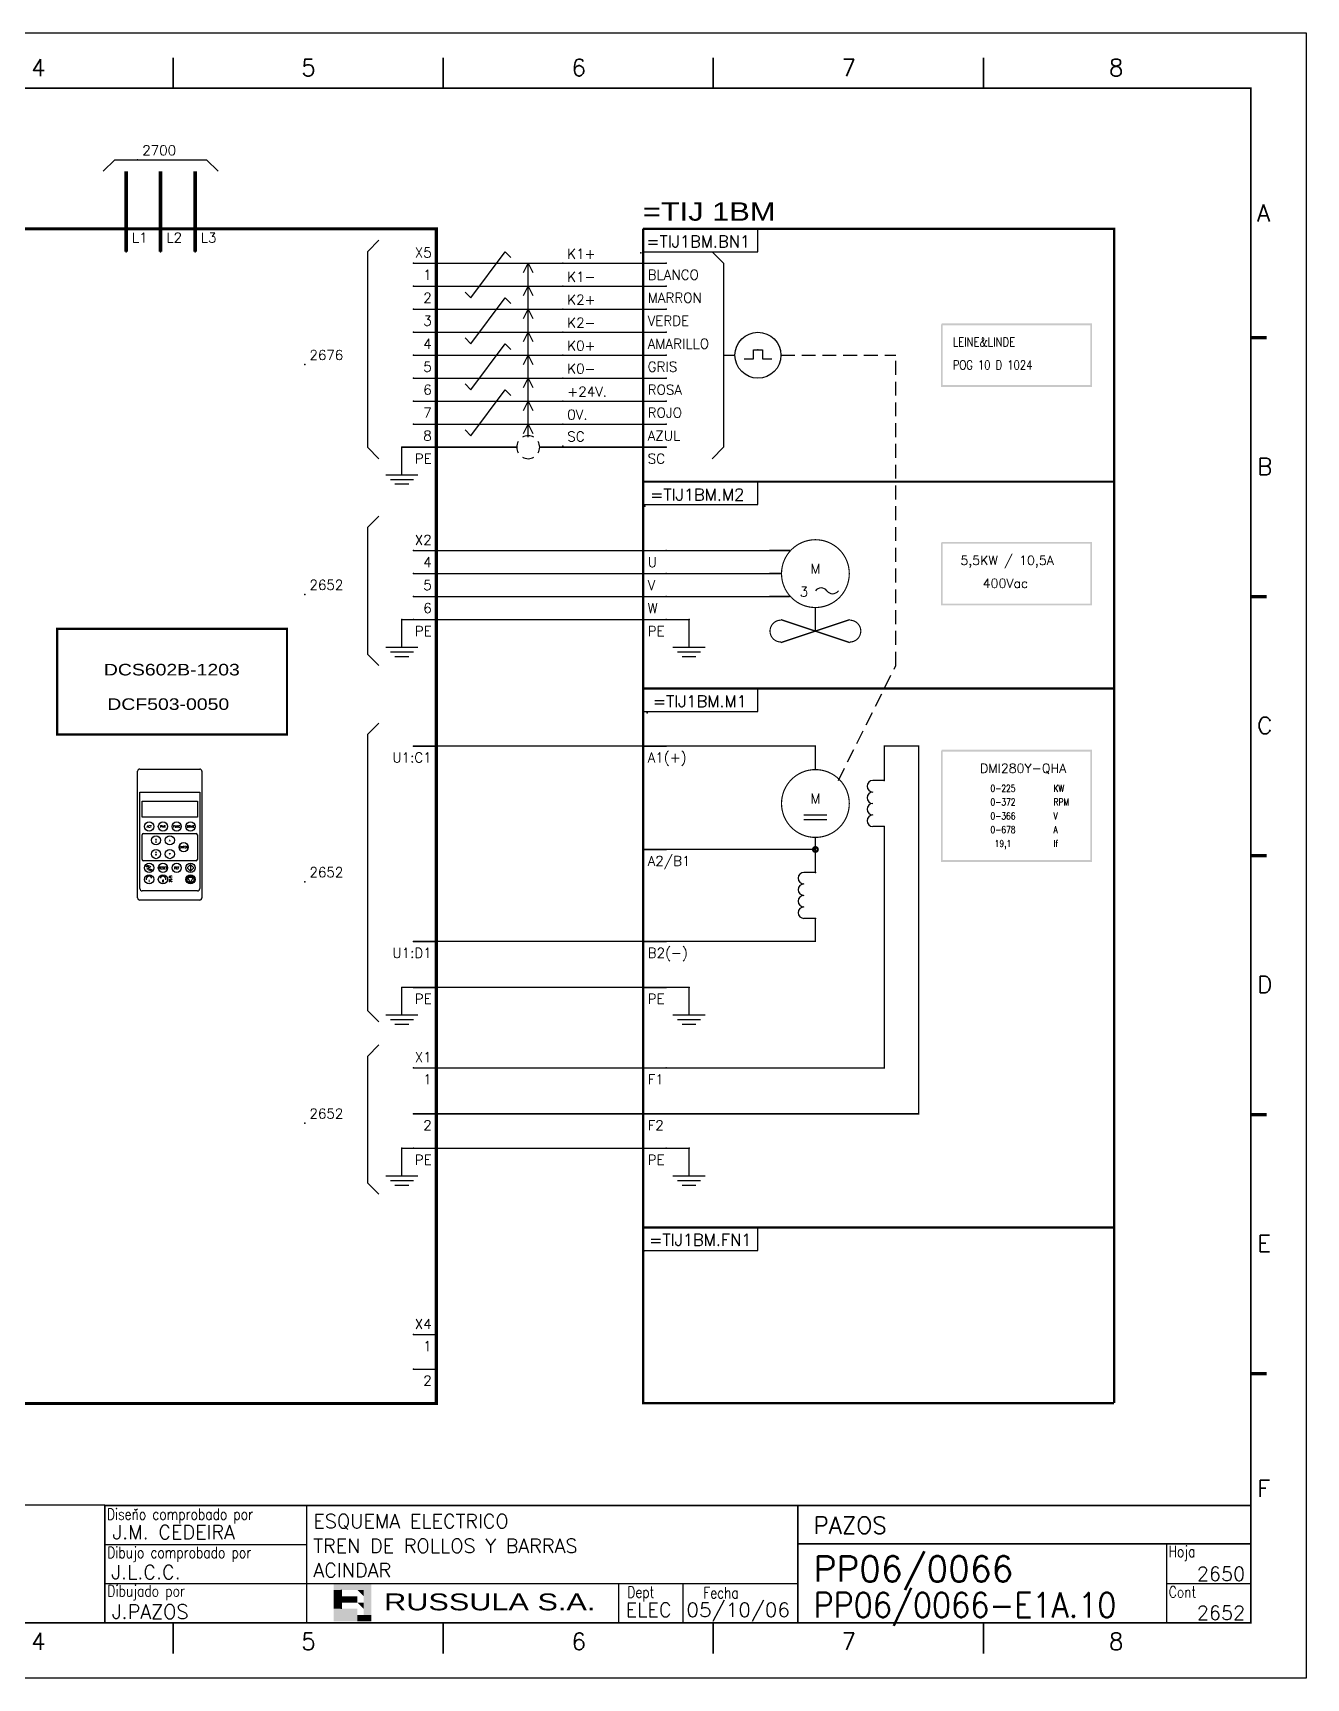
# Model space of a CAD drawing. Extents: x -25 to 1044, y -25744 to 292.
# Drawn here: x 222.8 to 452.7, y -6201.7 to -5904.7 of the extents above; entities that cross this region are included whole.
import ezdxf
from ezdxf.enums import TextEntityAlignment as Align

# ---------------------------------------------------------------- set-up
doc = ezdxf.new("R2010")
doc.units = 0
doc.header["$LTSCALE"] = 10
doc.header["$MEASUREMENT"] = 0
doc.linetypes.add('DASHDOT', pattern=[1, 0.5, -0.25, 0, -0.25])
doc.linetypes.add('HIDDEN', pattern=[0.375, 0.25, -0.125])
doc.layers.get('0').update_dxf_attribs({"linetype": 'CONTINUOUS'})
for name, color, linetype in [('1', 7, 'CONTINUOUS'), ('10', 5, 'CONTINUOUS'), ('102', 7, 'CONTINUOUS'), ('2', 7, 'CONTINUOUS'), ('8', 1, 'CONTINUOUS'), ('9', 6, 'CONTINUOUS'), ('DIBUJO', 7, 'CONTINUOUS'), ('NODE', 7, 'CONTINUOUS')]:
    doc.layers.add(name, color=color, linetype=linetype)
doc.styles.add('HELV', font='HELVBLD.SHX', dxfattribs={"width": 1.2})
doc.styles.add('HELVETICA', font='HELV.SHX')
doc.styles.add('LABEL', font='SIMPLEX', dxfattribs={"width": 0.8, "height": 4})
doc.styles.add('ROMAND', font='ROMAND.SHX', dxfattribs={"width": 0.7})
doc.styles.add('ROMANS', font='romans')
doc.styles.get("Standard").update_dxf_attribs({"font": 'simplex'})

# ---------------------------------------------------------------- blocks, each defined once
blk = doc.blocks.new('newcajec')
at = {"layer": '1'}
for p, q in [((179.4, 20.84999999999999), (0.1303441721052074, 20.84999999999999)), ((215.2, 20.79999999999999), (215.2, 0)), ((184.6434108527132, 20.17582254554676), (184.806079472624, 20.01315011347727)), ((184.806079472624, 20.01315011347727), (185.1814685954953, 20.25090212957883)), ((179.4, 13.86666666), (215.2, 13.86666666)), ((368, 14.06084184883153), (368, 0)), ((179.4, 6.93333333), (267.6330803594942, 6.93333333)), ((267.6330803594942, 6.93333333), (302.5, 6.93333333)), ((270.6330803594942, 6.908826233307309), (270.6330803594942, 0)), ((282.0665401797471, 6.93333333), (282.0665401797471, 0)), ((368, 6.93333333), (383, 6.93333333))]:
    blk.add_line(p, q, dxfattribs=at)
for points in [[(191.5000000000001, 272.5, 0.3, 0.3, 0), (191.5000000000001, 277.9125820568927, 0.3, 0.3, 0)], [(239.5000000000001, 272.5, 0.3, 0.3, 0), (239.5000000000001, 277.9125820568927, 0.3, 0.3, 0)], [(287.5000000000001, 272.5, 0.3, 0.3, 0), (287.5000000000001, 277.9125820568927, 0.3, 0.3, 0)], [(335.5000000000001, 272.5, 0.3, 0.3, 0), (335.5000000000001, 277.9125820568927, 0.3, 0.3, 0)], [(383.0109409190372, 228.2254404700672, 0.6, 0.6, 0), (385.8182220168639, 228.2254404700672, 0.6, 0.6, 0)], [(383.0109409190372, 182.2254404700672, 0.6, 0.6, 0), (385.8182220168639, 182.2254404700672, 0.6, 0.6, 0)], [(383.0109409190372, 136.2254404700672, 0.6, 0.6, 0), (385.8182220168639, 136.2254404700672, 0.6, 0.6, 0)], [(383.0109409190372, 90.2254404700672, 0.6, 0.6, 0), (385.8182220168639, 90.2254404700672, 0.6, 0.6, 0)], [(383.0109409190372, 44.22544047006719, 0.6, 0.6, 0), (385.8182220168639, 44.22544047006719, 0.6, 0.6, 0)], [(383, 20.79999999999999, 0.3, 0.3, 0), (179.4, 20.79999999999999, 0.3, 0.3, 0), (179.4, 0, 0.3, 0.3, 0)], [(302.5, 20.79999999999999, 0.3, 0.3, 0), (302.5, 0, 0.3, 0.3, 0)], [(302.5, 14, 0.3, 0.3, 0), (383, 14, 0.3, 0.3, 0)], [(191.5000000000001, -5.50000000000002, 0.3, 0.3, 0), (191.5000000000001, -0.08741794310727435, 0.3, 0.3, 0)], [(239.5000000000001, -5.50000000000002, 0.3, 0.3, 0), (239.5000000000001, -0.08741794310727435, 0.3, 0.3, 0)], [(287.5000000000001, -5.50000000000002, 0.3, 0.3, 0), (287.5000000000001, -0.08741794310727435, 0.3, 0.3, 0)], [(335.5000000000001, -5.50000000000002, 0.3, 0.3, 0), (335.5000000000001, -0.08741794310727435, 0.3, 0.3, 0)]]:
    blk.add_lwpolyline(points, format="xyseb", dxfattribs=at)
at = {"layer": '1', "const_width": 0.3}
blk.add_lwpolyline([(0, 0), (0, 272.5), (383, 272.5), (383, 0)], close=True, dxfattribs=at)
at = {"layer": '2', "color": 14}
for p, q in [((221.418090625, 4.694274193107214), (221.418090625, 5.808488255607214)), ((221.418090625, 2.465846068107213), (221.418090625, 3.580060130607212))]:
    blk.add_line(p, q, dxfattribs=at)
for points in [[(220.05064609375, 5.808488255607214), (220.05064609375, 6.922702318107211), (226.73593046875, 5.808488255607214), (226.73593046875, 6.922702318107211)], [(221.418090625, 2.465846068107213), (220.05064609375, 2.465846068107213), (221.418090625, 5.808488255607214), (220.05064609375, 5.808488255607214)], [(221.418090625, 4.694274193107214), (224.254271875, 4.694274193107214), (221.418090625, 3.580060130607212), (224.254271875, 3.580060130607212)], [(224.254271875, 5.808488255607214), (225.3684859375, 5.808488255607214), (225.3684859375, 4.694274193107214)], [(224.254271875, 3.580060130607212), (225.3684859375, 3.580060130607212), (225.3684859375, 2.465846068107213)], [(225.3684859375, 5.808488255607214), (226.73593046875, 5.808488255607214), (225.3684859375, 1.351632005607213), (226.73593046875, 1.351632005607213)], [(224.254271875, 0.2374179431072125), (224.254271875, 2.465846068107213), (220.05064609375, 0.2374179431072125), (220.05064609375, 2.465846068107213)], [(226.73593046875, 1.351632005607213), (226.73593046875, 0.2374179431072125), (224.254271875, 1.351632005607213), (224.254271875, 0.2374179431072125)]]:
    blk.add_solid(points, dxfattribs=at)
at = {"layer": '1', "style": 'ROMANS'}
for s, p in [('4', (166.2932166301969, 274.6822757111598)), ('5', (214.2932166301969, 274.6822757111598)), ('6', (262.293216630197, 274.6822757111598)), ('7', (310.293216630197, 274.6822757111598)), ('8', (357.793216630197, 274.6822757111598)), ('A', (384.130468062106, 248.8361050328228)), ('B', (384.130468062106, 203.8361050328228)), ('C', (384.130468062106, 157.8361050328228)), ('D', (384.130468062106, 111.8361050328228)), ('E', (384.130468062106, 65.8361050328228)), ('F', (384.130468062106, 22.33610503282279)), ('4', (166.2932166301969, -4.817724288840244)), ('5', (214.2932166301969, -4.817724288840244)), ('6', (262.293216630197, -4.817724288840244)), ('7', (310.293216630197, -4.817724288840244)), ('8', (357.793216630197, -4.817724288840244))]:
    blk.add_text(s, height=3, dxfattribs=at).set_placement(p)
at = {"layer": '1', "style": 'LABEL', "width": 0.8}
for s, p in [('Diseno comprobado por', (179.7314614292997, 18.27223571085374)), ('Dibujo comprobado por', (179.8050291925395, 11.4678814488418)), ('Hoja', (368.3783582875667, 11.66394739740196)), ('Dibujado por', (179.8266890074166, 4.640500723763907)), ('Fecha', (285.7145387337263, 4.296982269486556)), ('Cont', (368.4287365512884, 4.459855685207977))]:
    blk.add_text(s, height=2, dxfattribs=at).set_placement(p)
blk.add_text('Dept', height=2, dxfattribs=at).set_placement((274.6061509242405, 4.441269529660175), align=Align.CENTER)
at = {"layer": '10', "style": 'ROMANS'}
for tag, p in [('REV41', (3.5, 18.74499999999998)), ('REV43', (77.69972273858866, 18.74499999999998)), ('REV31', (3.5, 14.58499999999999)), ('REV33', (77.69972273858866, 14.58499999999999)), ('REV21', (3.5, 10.42499999999999)), ('REV23', (77.69972273858866, 10.42499999999999)), ('REV11', (3.5, 6.265000000000002)), ('REV13', (77.69972273858866, 6.265000000000002))]:
    blk.add_attdef(tag, text='', height=2.5, dxfattribs=at).set_placement(p, align=Align.MIDDLE)
for tag, p, height in [('REV42', (7.999999999999986, 17.49499999999998), 2.5), ('SHEETNAME1', (100.5, 15.82514432423481), 2.5), ('DOCUMENTTYPE', (216.431556680333, 16.80300784715599), 2.5), ('NOTA', (305.324267012746, 15.80181941457773), 3), ('REV32', (7.999999999999986, 13.33499999999999), 2.5), ('DESIGNCHECK', (180.7368689439597, 14.83229733012664), 2.5), ('OBJECT', (216.431556680333, 12.40274635088354), 2.5), ('SHEETNAME2', (100.5, 11.66514432423481), 2.5), ('ORDER', (305.324267012746, 7.301819414577723), 4.5), ('REV22', (7.999999999999986, 9.174999999999999), 2.5), ('SHEETNAME3', (100.5, 7.505144324234807), 2.5), ('DRAWINGCHECK', (180.5313437479052, 7.714149530439984), 2.5), ('CUSTOMER', (216.431556680333, 8.084891464683468), 2.5), ('REV12', (7.999999999999986, 5.015000000000002), 2.5), ('SHEETNAME4', (100.5, 3.345144324234811), 2.5), ('USER', (180.634361454448, 0.7089454855303376), 2.5), ('DEPARTMENT', (271.9308878022507, 1.045088830057653), 2.5), ('DOCUMENT_ID', (305.324267012746, 0.9341589120460885), 4.4)]:
    blk.add_attdef(tag, p, '', height=height, dxfattribs=at)
for tag, width, p, p2 in [('REV44', 1.221199022953692, (84.52509332113708, 17.49499999999998), (98.48165358346499, 17.49499999999998)), ('REV34', 1.221199022953692, (84.52509332113708, 13.33499999999998), (98.48165358346499, 13.33499999999998)), ('REV24', 1.221199022953692, (84.52509332113708, 9.174999999999988), (98.48165358346499, 9.174999999999988)), ('REV14', 1.221199022953692, (84.52509332113708, 5.014999999999999), (98.48165358346499, 5.014999999999999)), ('CREATED2', 7.039914616041486, (282.7069601254168, 1.045088830057653), (301.1448317388588, 1.045088830057653))]:
    blk.add_attdef(tag, text='', height=2.5, dxfattribs=dict(at, width=width)).set_placement(p, p2, align=Align.FIT)
for tag, p in [('SHEET', (382, 7.433333330000005)), ('NEXTSHEET', (382, 0.5000000000000018))]:
    blk.add_attdef(tag, text='', height=2.5, dxfattribs=at).set_placement(p, align=Align.RIGHT)
at = {"layer": 'DIBUJO', "color": 14, "style": 'HELVETICA', "width": 1.3}
blk.add_text('RUSSULA S.A.', height=3, dxfattribs=at).set_placement((229, 2.191446348186597))
blk = doc.blocks.new('NOD', base_point=(237.5, 170))
at = {"layer": 'NODE'}
blk.add_point((237.5, 170), dxfattribs=at)
blk = doc.blocks.new('$PP313')
at = {"layer": '2'}
blk.add_blockref('NOD', (0, 0), dxfattribs=at)
at = {"layer": '8'}
blk.add_attdef('1A', (1, -3.324999999999989), '', height=2.15, dxfattribs=at)
at = {"layer": '9'}
blk.add_attdef('ID', (1, 1), '', height=2.15, dxfattribs=at)
blk = doc.blocks.new('$$PLU21')
blk.add_line((0, -2.5), (2.842170943040401e-14, 2.5))
at = {"layer": '2'}
for p in [(2.842170943040401e-14, 2.5), (0, -2.5)]:
    blk.add_blockref('NOD', p, dxfattribs=at)
at = {"layer": '8'}
blk.add_attdef('*A', (1.25, -0.5), '', height=2.15, dxfattribs=at)
at = {"layer": '9'}
blk.add_attdef('ID', text='', height=2.15, dxfattribs=at).set_placement((-1.25, -0.5), align=Align.RIGHT)
blk = doc.blocks.new('$060303')
at = {"layer": '2'}
for p, q in [((0, 0), (2.5, 0)), ((0, -10), (2.5, -10))]:
    blk.add_line(p, q, dxfattribs=at)
for centre, end in [((2.5, -1.25), 90), ((2.5, -3.75), 90.00000000000001), ((2.5, -6.25), 90.00000000000001), ((2.5, -8.75), 90.00000000000001)]:
    blk.add_arc(centre, 1.25, 270, end, dxfattribs=at)
for p in [(0, 0), (0, -10)]:
    blk.add_blockref('NOD', p, dxfattribs=at)
at = {"layer": '8'}
for tag, p in [('1A', (1.5, -3.324999999999989)), ('2A', (1.5, -13.32499999999999))]:
    blk.add_attdef(tag, text='', height=2.15, dxfattribs=at).set_placement(p, align=Align.RIGHT)
at = {"layer": '9'}
blk.add_attdef('ID', text='', height=2.15, dxfattribs=at).set_placement((0, 1.175000000000011), align=Align.CENTER)
blk = doc.blocks.new('$$PLR12')
blk.add_line((-2.5, 0), (2.5, 0))
at = {"layer": '2'}
for p in [(-2.5, 0), (2.5, 0)]:
    blk.add_blockref('NOD', p, dxfattribs=at)
at = {"layer": '8'}
blk.add_attdef('*A', text='', height=2.15, dxfattribs=at).set_placement((1.5, -3.574999999999989), align=Align.RIGHT)
at = {"layer": '9'}
blk.add_attdef('ID', text='', height=2.15, dxfattribs=at).set_placement((1.5, 1.25), align=Align.RIGHT)
blk = doc.blocks.new('$021501')
at = {"layer": '2'}
for p, q in [((0, -6), (0, 0)), ((-3.5, -6), (3.5, -6)), ((-2.5, -7), (2.5, -7)), ((-1.5, -8), (1.5, -8))]:
    blk.add_line(p, q, dxfattribs=at)
blk.add_blockref('NOD', (0, 0), dxfattribs=at)
blk = doc.blocks.new('$$PLL21')
blk.add_line((-2.5, 0), (2.5, 0))
at = {"layer": '2'}
for p in [(-2.5, 0), (2.5, 0)]:
    blk.add_blockref('NOD', p, dxfattribs=at)
at = {"layer": '8'}
blk.add_attdef('*A', (-1.5, -3.574999999999989), '', height=2.15, dxfattribs=at)
at = {"layer": '9'}
blk.add_attdef('ID', (-1.5, 1.25), '', height=2.15, dxfattribs=at)
blk = doc.blocks.new('DOT', base_point=(355.25, 185))
at = {"layer": '2'}
blk.add_lwpolyline([(355, 185, 0.25, 0.25, 2.502154082895779), (355.237515595764, 185.2496880847195, 0.25, 0.25, 0.3996556434456849)], format="xyseb", close=True, dxfattribs=at)
blk = doc.blocks.new('$020501')
at = {"layer": '2'}
for p, q in [((-2, 1), (0, 0)), ((0, 0), (-2, -1))]:
    blk.add_line(p, q, dxfattribs=at)
blk = doc.blocks.new('$030107')
at = {"layer": '102'}
for centre, start, end in [((0, 0), 150.0000000000002, 209.9999999999999), ((0, 0), 60.00000000000018, 119.9999999999999), ((0, 0), 330.0000000000002, 29.99999999999989), ((0, -2.842170943040401e-14), 240.0000000000001, 299.9999999999998)]:
    blk.add_arc(centre, 2.500000000000008, start, end, dxfattribs=at)
blk = doc.blocks.new('$021325')
at = {"layer": '2'}
for p, q in [((-1, 0), (1, 0)), ((-1, -2), (-1, 0)), ((1, 0), (1, -2)), ((-3, -2), (-1, -2)), ((1, -2), (3, -2))]:
    blk.add_line(p, q, dxfattribs=at)
blk.add_blockref('NOD', (0, 0), dxfattribs=at)

msp = doc.modelspace()

# ---------------------------------------------------------------- linework, layer by layer
at = {"layer": '2'}
for p, q in [((235.4569687743762, -5929.645704184578), (237.5319274899725, -5927.570745468981)), ((237.5319274899725, -5927.570745468981), (254.1315972147431, -5927.570745468981)), ((254.1315972147431, -5927.570745468981), (256.2065559303394, -5929.645704184578)), ((285.2559779486881, -5942.095456478156), (283.2539481935456, -5944.097486233299)), ((283.1810192330918, -5944.273552318716), (283.1810192330918, -5979.444713358889)), ((301.8556476734587, -5952.470250056137), (308.0805238202477, -5944.170415193752)), ((308.0805238202477, -5944.170415193752), (309.1180031780459, -5945.20789455155)), ((345.4297807009817, -5944.170415193752), (347.504739416578, -5946.245373909348)), ((295.6307715266697, -5946.245373909348), (332.9800284074037, -5946.245373909348)), ((312.2304412514403, -5977.622044284481), (312.2304412514403, -5946.245373909348)), ((347.504739416578, -5946.245373909348), (347.504739416578, -5979.444713358889)), ((295.6307715266697, -5950.395291340541), (332.9800284074037, -5950.395291340541)), ((300.8181683156606, -5951.432770698339), (301.8556476734587, -5952.470250056137)), ((295.6307715266697, -5954.545208771734), (332.9800284074037, -5954.545208771734)), ((301.8556476734587, -5960.770084918523), (308.0805238202477, -5952.470250056137)), ((308.0805238202477, -5952.470250056137), (309.1180031780459, -5953.507729413936)), ((295.6307715266697, -5958.695126202927), (332.9800284074037, -5958.695126202927)), ((300.8181683156606, -5959.732605560725), (301.8556476734587, -5960.770084918523)), ((301.8556476734587, -5969.069919780909), (308.0805238202477, -5960.770084918523)), ((308.0805238202477, -5960.770084918523), (309.1180031780459, -5961.807564276321)), ((295.6307715266697, -5962.845043634119), (332.9800284074037, -5962.845043634119)), ((347.504739416578, -5962.845043634119), (349.5796981321743, -5962.845043634119)), ((295.6307715266697, -5966.994961065312), (332.9800284074037, -5966.994961065312)), ((300.8181683156606, -5968.032440423111), (301.8556476734587, -5969.069919780909)), ((301.8556476734587, -5977.369754643294), (308.0805238202477, -5969.069919780909)), ((308.0805238202477, -5969.069919780909), (309.1180031780459, -5970.107399138706)), ((295.6307715266697, -5971.144878496504), (332.9800284074037, -5971.144878496504)), ((295.6307715266697, -5975.294795927697), (332.9800284074037, -5975.294795927697)), ((300.8181683156606, -5976.332275285496), (301.8556476734587, -5977.369754643294)), ((283.1810192330918, -5979.444713358889), (285.2559779486881, -5981.519672074486)), ((347.504739416578, -5979.444713358889), (345.4297807009817, -5981.519672074486)), ((285.2559779486881, -5991.894465652468), (283.1810192330918, -5993.969424368064)), ((283.1810192330918, -5993.969424368064), (283.1810192330918, -6016.793970239623)), ((359.4646604027694, -5998.119341799256), (355.8045742789632, -5998.119341799256)), ((357.8795329945596, -6002.269259230449), (355.8045742789632, -6002.269259230449)), ((359.4646604027694, -6006.419176661642), (355.8045742789632, -6006.419176661642)), ((283.1810192330918, -6016.793970239623), (285.2559779486881, -6018.86892895522)), ((285.2559779486881, -6029.243722533202), (283.1810192330918, -6031.318681248797)), ((283.1810192330918, -6031.318681248797), (283.1810192330918, -6081.117690423111)), ((241.6818449211652, -6060.783095010266), (241.6818449211652, -6037.958549138706)), ((242.0968366642844, -6037.543557395587), (252.8866219853852, -6037.543557395587)), ((253.3016137285046, -6037.958549138706), (253.3016137285046, -6060.783095010266)), ((242.0968366642844, -6059.123128037789), (242.0968366642844, -6041.693474826779)), ((242.0968366642844, -6041.693474826779), (252.8866219853852, -6041.693474826779)), ((242.5118284074036, -6043.353441799257), (252.471630242266, -6043.353441799257)), ((242.5118284074036, -6046.258384001091), (242.5118284074036, -6043.353441799257)), ((252.471630242266, -6043.353441799257), (252.471630242266, -6046.258384001091)), ((252.8866219853852, -6041.693474826779), (252.8866219853852, -6059.123128037789)), ((252.471630242266, -6046.258384001091), (242.5118284074036, -6046.258384001091)), ((362.0294504257522, -6045.843392257972), (366.1793678569449, -6045.843392257972)), ((362.0294504257522, -6046.645130112457), (366.1793678569449, -6046.645130112457)), ((242.5118284074036, -6053.894232074486), (242.5118284074036, -6049.412321248798)), ((242.7608234532754, -6049.163326202926), (252.2226351963946, -6049.163326202926)), ((252.471630242266, -6049.412321248798), (252.471630242266, -6053.894232074486)), ((252.2226351963946, -6054.143227120358), (242.7608234532754, -6054.143227120358)), ((244.0457500811986, -6055.14424778493), (243.3363594266121, -6055.695776028586)), ((251.2266550129083, -6054.765714735036), (250.6041673982293, -6055.388202349715)), ((250.6041673982293, -6055.388202349715), (251.2266550129083, -6056.010689964394)), ((251.8491426275871, -6055.388202349715), (251.2266550129083, -6054.765714735036)), ((251.2266550129083, -6054.973210606597), (251.2266550129083, -6055.803194092835)), ((251.2266550129083, -6056.010689964394), (251.8491426275871, -6055.388202349715)), ((250.7117633782557, -6057.125246132893), (251.2266550129083, -6058.08564867999)), ((251.7364381579188, -6057.125246132893), (250.7117633782557, -6057.125246132893)), ((251.2266550129083, -6058.08564867999), (251.7364381579188, -6057.125246132893)), ((252.8866219853852, -6061.198086753385), (242.0968366642844, -6061.198086753385)), ((252.471630242266, -6059.538119780908), (242.5118284074036, -6059.538119780908)), ((283.1810192330918, -6081.117690423111), (285.2559779486881, -6083.192649138706)), ((285.2559779486881, -6087.342566569899), (283.1810192330918, -6089.417525285496)), ((283.1810192330918, -6089.417525285496), (283.1810192330918, -6112.242071157055)), ((283.1810192330918, -6112.242071157055), (285.2559779486881, -6114.317029872652))]:
    msp.add_line(p, q, dxfattribs=at)
at = {"layer": '2', "color": 3}
for p, q in [((353.7296155633669, -5944.170415193752), (353.7296155633669, -5940.02049776256)), ((332.9800284074037, -5944.170415193752), (353.7296155633669, -5944.170415193752)), ((353.7296155633669, -5989.819506936871), (353.7296155633669, -5985.669589505679)), ((332.9800284074037, -5989.819506936871), (353.7296155633669, -5989.819506936871)), ((353.7296155633669, -6027.168763817605), (353.7296155633669, -6023.018846386412)), ((332.9800284074037, -6027.168763817605), (353.7296155633669, -6027.168763817605)), ((353.7296155633669, -6124.460141587841), (353.7296155633669, -6120.310224156648)), ((332.9800284074037, -6124.460141587841), (353.7296155633669, -6124.460141587841))]:
    msp.add_line(p, q, dxfattribs=at)
at = {"layer": '2', "linetype": 'HIDDEN'}
for p, q in [((357.8795329945596, -5962.845043634119), (378.629120150523, -5962.845043634119)), ((378.629120150523, -6018.86892895522), (378.629120150523, -5962.845043634119)), ((368.2543265725412, -6039.618516111183), (378.629120150523, -6018.86892895522))]:
    msp.add_line(p, q, dxfattribs=at)
at = {"layer": '2'}
for points in [[(239.6068862055688, -5929.645704184578, 0.6639867889908256, 0.6639867889908256, 0), (239.6068862055688, -5944.170415193752, 0.6639867889908256, 0.6639867889908256, 0)], [(245.8317623523578, -5929.645704184578, 0.6639867889908256, 0.6639867889908256, 0), (245.8317623523578, -5944.170415193752, 0.6639867889908256, 0.6639867889908256, 0)], [(252.0566384991467, -5929.645704184578, 0.6639867889908256, 0.6639867889908256, 0), (252.0566384991467, -5944.170415193752, 0.6639867889908256, 0.6639867889908256, 0)], [(291.4808540954771, -5998.119341799256, 0.2489950458715596, 0.2489950458715596, 0), (359.5188035980044, -5998.119341799256, 0.2489950458715596, 0.2489950458715596, 0)], [(291.4808540954771, -6002.269259230449, 0.2489950458715596, 0.2489950458715596, 0), (357.8795329945596, -6002.269259230449, 0.2489950458715596, 0.2489950458715596, 0)], [(291.4808540954771, -6006.419176661642, 0.2489950458715596, 0.2489950458715596, 0), (359.4581003607643, -6006.419176661642, 0.2489950458715596, 0.2489950458715596, 0)], [(289.4058953798807, -6010.569094092835, 0.2489950458715596, 0.2489950458715596, 0), (341.279863269789, -6010.569094092835, 0.2489950458715596, 0.2489950458715596, 0)], [(357.8795329945596, -6014.615263588247, 0.207495871559633, 0.207495871559633, -0.414213562373095), (355.9083222147432, -6012.644052808431, 0.207495871559633, 0.207495871559633, -0.414213562373095), (357.8795329945596, -6010.672842028614, 0.207495871559633, 0.207495871559633, -1)], [(357.8795329945596, -6010.569094092835, 0.2489950458715596, 0.2489950458715596, 0), (370.3292852881375, -6014.719011524027, 0.2489950458715596, 0.2489950458715596, 0)], [(357.8795329945596, -6014.719011524027, 0.2489950458715596, 0.2489950458715596, 0), (370.3292852881375, -6010.569094092835, 0.2489950458715596, 0.2489950458715596, 0)], [(370.3292852881375, -6014.615263588247, 0.207495871559633, 0.207495871559633, 0.414213562373095), (372.3004960679542, -6012.644052808431, 0.207495871559633, 0.207495871559633, 0.414213562373095), (370.3292852881375, -6010.672842028614, 0.207495871559633, 0.207495871559633, 1)], [(227.1571339119909, -6012.229061065312, 0.3983920733944954, 0.3983920733944954, 0), (268.6563082239173, -6012.229061065312, 0.3983920733944954, 0.3983920733944954, 0), (268.6563082239173, -6031.318681248797, 0.3983920733944954, 0.3983920733944954, 0), (227.1571339119909, -6031.318681248797, 0.3983920733944954, 0.3983920733944954, 0), (227.1571339119909, -6012.229061065312, 0.3983920733944954, 0.3983920733944954, 0)], [(376.5541614349265, -6039.618516111183, 0.2489950458715596, 0.2489950458715596, 0), (376.5541614349265, -6033.393639964394, 0.2489950458715596, 0.2489950458715596, 0), (382.7790375817157, -6033.393639964394, 0.2489950458715596, 0.2489950458715596, 0), (382.7790375817157, -6099.792318863478, 0.2489950458715596, 0.2489950458715596, 0), (291.4808540954771, -6099.792318863478, 0.2489950458715596, 0.2489950458715596, 0)], [(364.1044091413485, -6037.543557395587, 0.2489950458715596, 0.2489950458715596, 0), (364.1044091413485, -6033.393639964394, 0.2489950458715596, 0.2489950458715596, 0), (291.4808540954771, -6033.393639964394, 0.2489950458715596, 0.2489950458715596, 0)], [(291.4808540954771, -6091.492484001091, 0.2489950458715596, 0.2489950458715596, 0), (376.5541614349265, -6091.492484001091, 0.2489950458715596, 0.2489950458715596, 0), (376.5541614349265, -6047.918350973569, 0.2489950458715596, 0.2489950458715596, 0)], [(364.1044091413485, -6049.993309689165, 0.2489950458715596, 0.2489950458715596, 0), (364.1044091413485, -6052.068268404762, 0.2489950458715596, 0.2489950458715596, 0), (332.9800284074037, -6052.068268404762, 0.2489950458715596, 0.2489950458715596, 0)], [(364.1044091413485, -6052.068268404762, 0.2489950458715596, 0.2489950458715596, 0), (364.1044091413485, -6056.218185835955, 0.2489950458715596, 0.2489950458715596, 0)], [(364.1044091413485, -6064.51802069834, 0.2489950458715596, 0.2489950458715596, 0), (364.1044091413485, -6068.667938129532, 0.2489950458715596, 0.2489950458715596, 0), (291.4808540954771, -6068.667938129532, 0.2489950458715596, 0.2489950458715596, 0)], [(289.4058953798807, -6076.967772991918, 0.2489950458715596, 0.2489950458715596, 0), (341.279863269789, -6076.967772991918, 0.2489950458715596, 0.2489950458715596, 0)], [(289.4058953798807, -6106.017195010266, 0.2489950458715596, 0.2489950458715596, 0), (341.279863269789, -6106.017195010266, 0.2489950458715596, 0.2489950458715596, 0)]]:
    msp.add_lwpolyline(points, format="xyseb", dxfattribs=at)
at = {"layer": '2', "color": 3, "linetype": 'DASHDOT'}
for points in [[(196.0327531780459, -5940.02049776256, 0.5809884403669725, 0.5809884403669725, 0), (295.6307715266697, -5940.02049776256, 0.5809884403669725, 0.5809884403669725, 0), (295.6307715266697, -6152.080786723697, 0.5809884403669725, 0.5809884403669725, 0), (196.0327531780459, -6152.080786723697, 0.5809884403669725, 0.5809884403669725, 0), (196.0327531780459, -5940.02049776256, 0.5809884403669725, 0.5809884403669725, 0)], [(418.0533357468531, -6152.01588466155, 0.414991743119266, 0.414991743119266, 0), (332.9800284074037, -6152.01588466155, 0.414991743119266, 0.414991743119266, 0), (332.9800284074037, -5940.02049776256, 0.414991743119266, 0.414991743119266, 0)], [(332.9800284074037, -5940.02049776256, 0.414991743119266, 0.414991743119266, 0), (418.0533357468531, -5940.02049776256, 0.414991743119266, 0.414991743119266, 0), (418.0533357468531, -6152.01588466155, 0.414991743119266, 0.414991743119266, 0)], [(332.9800284074037, -5985.669589505679, 0.414991743119266, 0.414991743119266, 0), (418.0533357468531, -5985.669589505679, 0.414991743119266, 0.414991743119266, 0)], [(332.9800284074037, -6023.018846386412, 0.414991743119266, 0.414991743119266, 0), (418.0533357468531, -6023.018846386412, 0.414991743119266, 0.414991743119266, 0)], [(332.9800284074037, -6120.310224156648, 0.414991743119266, 0.414991743119266, 0), (418.0533357468531, -6120.310224156648, 0.414991743119266, 0.414991743119266, 0)]]:
    msp.add_lwpolyline(points, format="xyseb", dxfattribs=at)
at = {"layer": '2', "linetype": 'HIDDEN'}
for points in [[(289.4058953798807, -5979.444713358889, 0.2489950458715596, 0.2489950458715596, 0), (310.155482535844, -5979.444713358889, 0.2489950458715596, 0.2489950458715596, 0)], [(314.3053999670366, -5979.444713358889, 0.2489950458715596, 0.2489950458715596, 0), (337.1299458385964, -5979.444713358889, 0.2489950458715596, 0.2489950458715596, 0)], [(364.1044091413485, -6012.644052808431, 0.2489950458715596, 0.2489950458715596, 0), (364.1044091413485, -6008.494135377238, 0.2489950458715596, 0.2489950458715596, 0)]]:
    msp.add_lwpolyline(points, format="xyseb", dxfattribs=at)
at = {"layer": '2'}
for points in [[(357.9832809303395, -6002.269259230449, 0.207495871559633, 0.207495871559633, 1), (370.2255373523578, -6002.269259230449, 0.207495871559633, 0.207495871559633, 1)], [(357.9832809303395, -6043.768433542376, 0.207495871559633, 0.207495871559633, 1), (370.2255373523578, -6043.768433542376, 0.207495871559633, 0.207495871559633, 1)]]:
    msp.add_lwpolyline(points, format="xyseb", close=True, dxfattribs=at)
for centre, radius in [((353.7296155633669, -5962.845043634119), 4.14991743119266), ((243.7568036367614, -6047.918350973569), 0.829983486238532), ((245.0017788661191, -6050.408301432284), 0.829983486238532), ((246.246754095477, -6047.918350973569), 0.829983486238532), ((247.4917293248349, -6050.408301432284), 0.829983486238532), ((248.7367045541926, -6047.918350973569), 0.829983486238532), ((251.2266550129083, -6047.918350973569), 0.829983486238532), ((245.0017788661191, -6052.898251891), 0.829983486238532), ((247.4917293248349, -6052.898251891), 0.829983486238532), ((249.9816797835504, -6051.653276661642), 0.829983486238532), ((243.7568036367614, -6055.388202349715), 0.829983486238532), ((246.246754095477, -6055.388202349715), 0.829983486238532), ((248.7367045541926, -6055.388202349715), 0.829983486238532), ((251.2266550129083, -6055.388202349715), 0.829983486238532), ((243.7568036367614, -6057.463161065311), 0.829983486238532), ((246.246754095477, -6057.463161065311), 0.829983486238532), ((251.2266550129083, -6057.463161065311), 0.829983486238532), ((251.2266550129083, -6057.463161065311), 0.622487614678899)]:
    msp.add_circle(centre, radius, dxfattribs=at)
for centre, radius, start, end in [((283.4300142789634, -5944.273552318716), 0.2489950458715596, 134.999999999995, 180), ((365.1418884991468, -6006.159806822193), 1.296849197247707, 36.86989764586164, 143.1301023541384), ((367.2168472147432, -6004.603587785495), 1.296849197247707, 216.8698976458616, 323.1301023541383), ((242.0968366642844, -6037.958549138706), 0.414991743119266, 90, 180), ((252.8866219853852, -6037.958549138706), 0.414991743119266, 0, 90), ((242.7608234532754, -6049.412321248798), 0.2489950458715596, 90, 180), ((252.2226351963946, -6049.412321248798), 0.2489950458715596, 0, 90), ((242.7608234532754, -6053.894232074486), 0.2489950458715596, 180, 270), ((252.2226351963946, -6053.894232074486), 0.2489950458715596, 270, 0), ((243.7568036367614, -6057.463161065311), 0.5508754908317127, 25.19740898006757, 188.5605633170866), ((246.246754095477, -6057.463161065311), 0.5508754908317127, 351.4394366829134, 154.8025910199333), ((242.0968366642844, -6060.783095010266), 0.414991743119266, 180, 270), ((242.5118284074036, -6059.123128037789), 0.414991743119266, 180, 270), ((252.471630242266, -6059.123128037789), 0.414991743119266, 270, 0), ((252.8866219853852, -6060.783095010266), 0.414991743119266, 270, 0)]:
    msp.add_arc(centre, radius, start, end, dxfattribs=at)
for points in [[(244.7942829945595, -6050.408301432284), (245.209274737679, -6050.408301432284), (245.0017788661191, -6049.993309689165)], [(244.7942829945595, -6050.823293175404), (245.209274737679, -6050.823293175404), (245.0017788661191, -6050.408301432284)], [(244.7942829945595, -6052.483260147881), (245.209274737679, -6052.483260147881), (245.0017788661191, -6052.898251891)], [(247.2842334532753, -6050.615797303844), (247.6992251963945, -6050.615797303844), (247.4917293248349, -6050.200805560725)], [(247.2842334532753, -6052.69075601944), (247.6992251963945, -6052.69075601944), (247.4917293248349, -6053.10574776256)], [(244.7942829945595, -6052.898251891), (245.209274737679, -6052.898251891), (245.0017788661191, -6053.313243634119)], [(244.2547594916526, -6057.228332014273), (243.9624333084552, -6057.054586185988), (244.06175568982, -6056.898891140119), (244.0628844312655, -6056.898891140119)], [(245.7487982405859, -6057.228332014273), (246.0411244237833, -6057.054586185988), (245.9418020424185, -6056.898891140119), (245.9406733009732, -6056.898891140119)]]:
    msp.add_solid(points, dxfattribs=at)
for points in [[(386.7629583156607, -5968.58015087661), (387.094951710156, -5968.248157482114), (386.7629583156607, -5957.281314920676), (387.094951710156, -5957.281314920676)], [(386.9289550129083, -5957.115318223428), (386.9289550129083, -5957.447311617922), (414.0694150129083, -5957.115318223428), (413.7374216184128, -5957.447311617922)], [(414.0694150129083, -5957.115318223428), (413.7374216184128, -5957.447311617922), (414.0694150129083, -5968.58015087661), (413.7374216184128, -5968.248157482114)], [(414.0694150129083, -5968.58015087661), (413.7374216184128, -5968.248157482114), (386.7629583156607, -5968.58015087661), (387.094951710156, -5968.248157482114)], [(386.7629583156607, -6008.00436647294), (387.094951710156, -6007.672373078445), (386.7629583156607, -5996.705530517006), (387.094951710156, -5996.705530517006)], [(386.9289550129083, -5996.539533819758), (386.9289550129083, -5996.871527214254), (414.0694150129083, -5996.539533819758), (413.7374216184128, -5996.871527214254)], [(414.0694150129083, -5996.539533819758), (413.7374216184128, -5996.871527214254), (414.0694150129083, -6008.00436647294), (413.7374216184128, -6007.672373078445)], [(414.0694150129083, -6008.00436647294), (413.7374216184128, -6007.672373078445), (386.7629583156607, -6008.00436647294), (387.094951710156, -6007.672373078445)], [(386.7629583156607, -6054.309223817606), (387.094951710156, -6053.97723042311), (386.7629583156607, -6034.223623450633), (387.094951710156, -6034.223623450633)], [(386.9289550129083, -6034.057626753385), (386.9289550129083, -6034.38962014788), (414.0694150129083, -6034.057626753385), (413.7374216184128, -6034.38962014788)], [(414.0694150129083, -6034.057626753385), (413.7374216184128, -6034.38962014788), (414.0694150129083, -6054.309223817606), (413.7374216184128, -6053.97723042311)], [(414.0694150129083, -6054.309223817606), (413.7374216184128, -6053.97723042311), (386.7629583156607, -6054.309223817606), (387.094951710156, -6053.97723042311)]]:
    msp.add_trace(points, dxfattribs=at)
at = {"layer": 'DIBUJO'}
msp.add_lwpolyline([(32.74288065800041, -5904.655816485685), (452.7428806580004, -5904.655816485685), (452.7428806580004, -6201.655816485685), (32.74288065800041, -6201.655816485685), (32.74288065800041, -5904.655816485685)], dxfattribs=at)

# ---------------------------------------------------------------- block references
at = {"layer": '2', "color": 7}
ref = msp.add_blockref('newcajec', (53.41811001579875, -6191.655816485685), dxfattribs=dict(at, xscale=1.01651376146789, yscale=1.01651376146789, zscale=1.01651376146789))
ref.add_attrib('USER', 'J.PAZOS', (237.0354242282101, -6190.935163643513), dxfattribs={"layer": '10', "height": 2.541284403669724, "style": 'ROMANS'})
ref.add_attrib('DRAWINGCHECK', 'J.L.C.C.', (236.9307053118345, -6183.814277329971), dxfattribs={"layer": '10', "height": 2.541284403669724, "style": 'ROMANS'})
ref.add_attrib('DESIGNCHECK', 'J.M. CEDEIRA', (237.1396245019523, -6176.578582135428), dxfattribs={"layer": '10', "height": 2.541284403669724, "style": 'ROMANS'})
ref.add_attrib('NOTA', 'PAZOS', (363.7844291443515, -6175.593049594536), dxfattribs={"layer": '10', "height": 3.04954128440367, "style": 'ROMANS'})
ref.add_attrib('DOCUMENT_ID', 'PP06/0066-E1A.10', (363.7844291443515, -6190.706231096193), dxfattribs={"layer": '10', "height": 4.472660550458715, "style": 'ROMANS', "width": 0.9})
ref.add_attrib('ORDER', 'PP06/0066', (363.7844291443515, -6184.233416567014), dxfattribs={"layer": '10', "height": 4.574311926605504, "style": 'ROMANS'})
ref.add_attrib('CUSTOMER', 'ACINDAR', (273.4237657972749, -6183.43741305186), dxfattribs={"layer": '10', "height": 2.541284403669724, "style": 'ROMANS'})
ref.add_attrib('OBJECT', 'TREN DE ROLLOS Y BARRAS', (273.4237657972749, -6179.048254140016), dxfattribs={"layer": '10', "height": 2.541284403669724, "style": 'ROMANS'})
ref.add_attrib('DOCUMENTTYPE', 'ESQUEMA ELECTRICO', (273.4237657972749, -6174.575327774997), dxfattribs={"layer": '10', "height": 2.541284403669724, "style": 'ROMANS'})
ref.add_attrib('CREATED2', '05/10/06', dxfattribs={"layer": '10', "height": 2.541284403669724, "style": 'ROMANS', "width": 0.9619759102665364}).set_placement((340.793625446039, -6190.593469307975), (359.5359756732809, -6190.593469307975), align=Align.FIT)
ref.add_attrib('DEPARTMENT', 'ELEC', (329.8395996349673, -6190.593469307975), dxfattribs={"layer": '10', "height": 2.541284403669724, "style": 'ROMANS'})
ref.add_attrib('NEXTSHEET', '2652', dxfattribs={"layer": '10', "height": 2.541284403669724, "style": 'ROMANS'}).set_placement((441.7263668965327, -6191.147559604951), align=Align.RIGHT)
ref.add_attrib('SHEET', '2650', dxfattribs={"layer": '10', "height": 2.541284403669724, "style": 'ROMANS'}).set_placement((441.7263668965327, -6184.099730862162), align=Align.RIGHT)
at = {"layer": '2'}
ref = msp.add_blockref('$PP313', (241.6818449211652, -5927.570745468981), dxfattribs=dict(at, xscale=0.829983486238532, yscale=0.829983486238532, zscale=0.829983486238532))
ref.add_attrib('ID', '2700', (242.5118284074036, -5926.740761982743), dxfattribs={"layer": '9', "height": 1.784464495412844})
at = {"layer": '2', "xscale": 0.829983486238532, "yscale": 0.829983486238532, "zscale": 0.829983486238532}
for name, p, values in [('$$PLU21', (239.6068862055688, -5942.095456478156), {'*A': 'L1'}), ('$$PLU21', (245.8317623523578, -5942.095456478156), {'*A': 'L2'}), ('$$PLU21', (252.0566384991467, -5942.095456478156), {'*A': 'L3'}), ('$$PLR12', (293.5558128110734, -5946.245373909348), {'ID': 'X5', '*A': '1'}), ('$$PLL21', (335.054987123, -5946.245373909348), {'*A': 'BLANCO'}), ('$$PLR12', (293.5558128110734, -5950.395291340541), {'*A': '2'}), ('$$PLL21', (335.054987123, -5950.395291340541), {'*A': 'MARRON'}), ('$$PLR12', (293.5558128110734, -5954.545208771734), {'*A': '3'}), ('$$PLL21', (335.054987123, -5954.545208771734), {'*A': 'VERDE'}), ('$$PLR12', (293.5558128110734, -5958.695126202927), {'*A': '4'}), ('$$PLL21', (335.054987123, -5958.695126202927), {'*A': 'AMARILLO'}), ('$$PLR12', (293.5558128110734, -5962.845043634119), {'*A': '5'}), ('$$PLL21', (335.054987123, -5962.845043634119), {'*A': 'GRIS'}), ('$$PLR12', (293.5558128110734, -5966.994961065312), {'*A': '6'}), ('$$PLL21', (335.054987123, -5966.994961065312), {'*A': 'ROSA'}), ('$$PLR12', (293.5558128110734, -5971.144878496504), {'*A': '7'}), ('$$PLL21', (335.054987123, -5971.144878496504), {'*A': 'ROJO'}), ('$$PLR12', (293.5558128110734, -5975.294795927697), {'*A': '8'}), ('$$PLL21', (335.054987123, -5975.294795927697), {'*A': 'AZUL'}), ('$$PLR12', (293.5558128110734, -5979.444713358889), {'*A': 'PE'}), ('$$PLL21', (335.054987123, -5979.444713358889), {'*A': 'SC'}), ('$$PLR12', (293.5558128110734, -5998.119341799256), {'ID': 'X2', '*A': '4'}), ('$$PLL21', (335.054987123, -5998.119341799256), {'*A': 'U'}), ('$$PLR12', (293.5558128110734, -6002.269259230449), {'*A': '5'}), ('$$PLL21', (335.054987123, -6002.269259230449), {'*A': 'V'}), ('$$PLR12', (293.5558128110734, -6006.419176661642), {'*A': '6'}), ('$$PLL21', (335.054987123, -6006.419176661642), {'*A': 'W'}), ('$$PLR12', (293.5558128110734, -6010.569094092835), {'*A': 'PE'}), ('$$PLL21', (335.054987123, -6010.569094092835), {'*A': 'PE'}), ('$$PLR12', (293.5558128110734, -6033.393639964394), {'*A': 'U1:C1'}), ('$$PLL21', (335.054987123, -6033.393639964394), {'*A': 'A1(+)'}), ('$$PLL21', (335.054987123, -6052.068268404762), {'*A': 'A2/B1'}), ('$$PLR12', (293.5558128110734, -6068.667938129532), {'*A': 'U1:D1'}), ('$$PLL21', (335.054987123, -6068.667938129532), {'*A': 'B2(-)'}), ('$$PLR12', (293.5558128110734, -6076.967772991918), {'*A': 'PE'}), ('$$PLL21', (335.054987123, -6076.967772991918), {'*A': 'PE'}), ('$$PLR12', (293.5558128110734, -6091.492484001091), {'ID': 'X1', '*A': '1'}), ('$$PLL21', (335.054987123, -6091.492484001091), {'*A': 'F1'}), ('$$PLR12', (293.5558128110734, -6099.792318863477), {'*A': '2'}), ('$$PLL21', (335.054987123, -6099.792318863477), {'*A': 'F2'}), ('$$PLR12', (293.5558128110734, -6106.017195010266), {'*A': 'PE'}), ('$$PLL21', (335.054987123, -6106.017195010266), {'*A': 'PE'}), ('$$PLR12', (293.5558128110734, -6139.656209312289), {'ID': 'X4', '*A': '1'}), ('$$PLR12', (293.5558128110734, -6145.881085459078), {'*A': '2'})]:
    msp.add_blockref(name, p, dxfattribs=at).add_auto_attribs(values)
at = {"layer": '2'}
ref = msp.add_blockref('$PP313', (332.570376795657, -5944.380737129599), dxfattribs=dict(at, xscale=0.9959801834862761, yscale=0.9959801834862761, zscale=0.9959801834862761))
ref.add_attrib('ID', '=TIJ1BM.BN1', (333.5663569791431, -5943.384756946113), dxfattribs={"layer": '9', "height": 2.141357394495413})
ref = msp.add_blockref('$PP313', (318.4553173982292, -5946.245373909348), dxfattribs=dict(at, xscale=0.829983486238532, yscale=0.829983486238532, zscale=0.829983486238532))
ref.add_attrib('ID', 'K1+', (319.2853008844679, -5945.41539042311), dxfattribs={"layer": '9', "height": 1.784464495412844})
at = {"layer": '2', "xscale": 0.829983486238532, "yscale": 0.829983486238532, "zscale": 0.829983486238532}
for name, p, rotation in [('$020501', (312.2304412514403, -5946.245373909348), 90), ('$020501', (312.2304412514403, -5950.395291340541), 90), ('$020501', (312.2304412514403, -5954.545208771734), 90), ('$020501', (312.2304412514403, -5958.695126202927), 90), ('$020501', (312.2304412514403, -5962.845043634119), 90), ('$020501', (312.2304412514403, -5966.994961065312), 90), ('$020501', (312.2304412514403, -5971.144878496504), 90), ('$020501', (312.2304412514403, -5975.294795927697), 90), ('$060303', (376.5541614349265, -6047.918350973569), 180), ('$060303', (364.1044091413485, -6064.51802069834), 180)]:
    msp.add_blockref(name, p, dxfattribs=dict(at, rotation=rotation))
at = {"layer": '2'}
ref = msp.add_blockref('$PP313', (318.4553173982292, -5950.395291340541), dxfattribs=dict(at, xscale=0.829983486238532, yscale=0.829983486238532, zscale=0.829983486238532))
ref.add_attrib('ID', 'K1-', (319.2853008844679, -5949.565307854303), dxfattribs={"layer": '9', "height": 1.784464495412844})
ref = msp.add_blockref('$PP313', (318.4553173982292, -5954.545208771734), dxfattribs=dict(at, xscale=0.829983486238532, yscale=0.829983486238532, zscale=0.829983486238532))
ref.add_attrib('ID', 'K2+', (319.2853008844679, -5953.715225285495), dxfattribs={"layer": '9', "height": 1.784464495412844})
ref = msp.add_blockref('$PP313', (318.4553173982292, -5958.695126202927), dxfattribs=dict(at, xscale=0.829983486238532, yscale=0.829983486238532, zscale=0.829983486238532))
ref.add_attrib('ID', 'K2-', (319.2853008844679, -5957.865142716688), dxfattribs={"layer": '9', "height": 1.784464495412844})
ref = msp.add_blockref('$PP313', (318.4553173982292, -5962.845043634119), dxfattribs=dict(at, xscale=0.829983486238532, yscale=0.829983486238532, zscale=0.829983486238532))
ref.add_attrib('ID', 'K0+', (319.2853008844679, -5962.015060147881), dxfattribs={"layer": '9', "height": 1.784464495412844})
ref = msp.add_blockref('$PP313', (271.8850515732628, -5964.532893588828), dxfattribs=dict(at, xscale=0.829983486238532, yscale=0.829983486238532, zscale=0.829983486238532))
ref.add_attrib('ID', '2676', (272.7150350595012, -5963.70291010259), dxfattribs={"layer": '9', "height": 1.784464495412844})
for name, p, xscale, yscale, zscale in [('$021325', (353.7296155633669, -5961.840394968392), 0.829983486238532, 0.829983486238532, 0.829983486238532), ('$030107', (312.2304412514403, -5979.444713358889), 0.829983486238532, 0.829983486238532, 0.829983486238532), ('$021501', (289.4058953798807, -5979.444713358889), 0.829983486238532, 0.829983486238532, 0.829983486238532), ('$021501', (289.4058953798807, -6010.569094092835), 0.829983486238532, 0.829983486238532, 0.829983486238532), ('$021501', (341.279863269789, -6010.569094092835), 0.829983486238532, 0.829983486238532, 0.829983486238532), ('DOT', (364.1044091413485, -6052.068268404762), 1.659966972477064, 1.659966972477064, 1.659966972477064), ('$021501', (289.4058953798807, -6076.967772991918), 0.829983486238532, 0.829983486238532, 0.829983486238532), ('$021501', (341.279863269789, -6076.967772991918), 0.829983486238532, 0.829983486238532, 0.829983486238532), ('$021501', (289.4058953798807, -6106.017195010266), 0.829983486238532, 0.829983486238532, 0.829983486238532), ('$021501', (341.279863269789, -6106.017195010266), 0.829983486238532, 0.829983486238532, 0.829983486238532)]:
    msp.add_blockref(name, p, dxfattribs=dict(at, xscale=xscale, yscale=yscale, zscale=zscale))
ref = msp.add_blockref('$PP313', (318.4553173982292, -5966.994961065312), dxfattribs=dict(at, xscale=0.829983486238532, yscale=0.829983486238532, zscale=0.829983486238532))
ref.add_attrib('ID', 'K0-', (319.2853008844679, -5966.164977579074), dxfattribs={"layer": '9', "height": 1.784464495412844})
ref = msp.add_blockref('$PP313', (318.4553173982292, -5971.144878496504), dxfattribs=dict(at, xscale=0.829983486238532, yscale=0.829983486238532, zscale=0.829983486238532))
ref.add_attrib('ID', '+24V.', (319.2853008844679, -5970.314895010266), dxfattribs={"layer": '9', "height": 1.784464495412844})
ref = msp.add_blockref('$PP313', (318.4553173982292, -5975.294795927697), dxfattribs=dict(at, xscale=0.829983486238532, yscale=0.829983486238532, zscale=0.829983486238532))
ref.add_attrib('ID', '0V.', (319.2853008844679, -5974.464812441459), dxfattribs={"layer": '9', "height": 1.784464495412844})
ref = msp.add_blockref('$PP313', (318.4553173982292, -5979.241155805677), dxfattribs=dict(at, xscale=0.829983486238532, yscale=0.829983486238532, zscale=0.829983486238532))
ref.add_attrib('ID', 'SC', (319.2853008844679, -5978.411172319439), dxfattribs={"layer": '9', "height": 1.784464495412844})
ref = msp.add_blockref('$PP313', (333.2749379009226, -5990.088517074141), dxfattribs=dict(at, xscale=0.9959801834862761, yscale=0.9959801834862761, zscale=0.9959801834862761))
ref.add_attrib('ID', '=TIJ1BM.M2', (334.2709180844087, -5989.092536890655), dxfattribs={"layer": '9', "height": 2.141357394495413})
ref = msp.add_blockref('$PP313', (271.8850515732628, -6006.032067900755), dxfattribs=dict(at, xscale=0.829983486238532, yscale=0.829983486238532, zscale=0.829983486238532))
ref.add_attrib('ID', '2652', (272.7150350595012, -6005.202084414516), dxfattribs={"layer": '9', "height": 1.784464495412844})
ref = msp.add_blockref('$PP313', (333.7446439499919, -6027.379085753452), dxfattribs=dict(at, xscale=0.9959801834862761, yscale=0.9959801834862761, zscale=0.9959801834862761))
ref.add_attrib('ID', '=TIJ1BM.M1', (334.740624133478, -6026.383105569966), dxfattribs={"layer": '9', "height": 2.141357394495413})
ref = msp.add_blockref('$PP313', (271.8850515732628, -6057.906035790663), dxfattribs=dict(at, xscale=0.829983486238532, yscale=0.829983486238532, zscale=0.829983486238532))
ref.add_attrib('ID', '2652', (272.7150350595012, -6057.076052304425), dxfattribs={"layer": '9', "height": 1.784464495412844})
ref = msp.add_blockref('$PP313', (271.8850515732628, -6101.480168818186), dxfattribs=dict(at, xscale=0.829983486238532, yscale=0.829983486238532, zscale=0.829983486238532))
ref.add_attrib('ID', '2652', (272.7150350595012, -6100.650185331948), dxfattribs={"layer": '9', "height": 1.784464495412844})
ref = msp.add_blockref('$PP313', (333.098797878564, -6124.611774651496), dxfattribs=dict(at, xscale=0.9959801834862761, yscale=0.9959801834862761, zscale=0.9959801834862761))
ref.add_attrib('ID', '=TIJ1BM.FN1', (334.0947780620501, -6123.61579446801), dxfattribs={"layer": '9', "height": 2.141357394495413})

# ---------------------------------------------------------------- texts
for s, height, style, width, p in [('=TIJ 1BM', 3.319933944954128, 'HELV', 1.2, (332.9335193164631, -5938.56024821951)), ('LEINE&LINDE', 1.659966972477064, 'ROMANS', 0.8, (388.91301269482, -5961.278803983347)), ('POG 10 D 1024', 1.659966972477064, 'ROMANS', 0.8, (388.91301269482, -5965.42872141454)), ('DCS602B-1203', 2.091558385321101, 'HELV', 1.2, (235.5772162573585, -6020.64880428058)), ('DCF503-0050', 2.091558385321101, 'HELV', 1.2, (236.197899748614, -6026.87368042737)), ('KW', 1.244975229357798, 'ROMANS', 0.8, (407.116717651178, -6041.649381199817)), ('RPM', 1.244975229357798, 'ROMANS', 0.8, (407.116717651178, -6044.139331658534)), ('V', 1.244975229357798, 'ROMANS', 0.8, (407.116717651178, -6046.629282117249)), ('A', 1.244975229357798, 'ROMANS', 0.8, (407.116717651178, -6049.119232575964)), ('If', 1.244975229357798, 'ROMANS', 0.8, (407.116717651178, -6051.60918303468)), ('LOC', 0.2655947155963304, 'ROMANS', 0.8, (243.1818706447376, -6055.199175451929)), ('REM', 0.2655947155963304, 'ROMANS', 0.8, (243.6511933733484, -6055.864610116212)), ('I', 0.414991743119266, 'ROMANS', 0.8, (243.6741648271687, -6057.980677713042)), ('0', 0.414991743119266, 'ROMANS', 0.8, (246.1063582185172, -6057.991932853291)), ('AC', 0.414991743119266, 'ROMANS', 0.8, (247.2774151095602, -6057.237802991545)), ('DC', 0.414991743119266, 'ROMANS', 0.8, (247.288675060718, -6057.890632044247))]:
    msp.add_text(s, height=height, dxfattribs=dict(at, style=style, width=width)).set_placement(p)
for s, style, p in [('5,5KW / 10,5A', 'ROMANS', (390.3082915602469, -6000.703019579677)), ('400Vac', 'ROMANS', (394.3321533745421, -6004.85293701087)), ('DMI280Y-QHA', 'ROMAND', (393.8344861201855, -6038.240919592694))]:
    msp.add_text(s, height=1.659966972477064, dxfattribs=dict(at, style=style)).set_placement(p)
for s, p in [('M', (364.1044091413485, -6002.269259230449)), ('3', (362.0294504257522, -6006.419176661642)), ('M', (364.1044091413485, -6043.768433542376))]:
    msp.add_text(s, height=1.784464495412844, dxfattribs=at).set_placement(p, align=Align.CENTER)
at = {"layer": '2', "style": 'ROMANS', "width": 0.8}
for s, p in [('0-225', (397.9868993025541, -6041.649381199817)), ('0-372', (397.9868993025541, -6044.139331658534)), ('0-366', (397.9868993025541, -6046.629282117249)), ('0-678', (397.9868993025541, -6049.119232575964)), ('19,1', (397.9868993025541, -6051.60918303468))]:
    msp.add_text(s, height=1.244975229357798, dxfattribs=at).set_placement(p, align=Align.CENTER)
for s, p in [('ACT', (243.7568036367614, -6047.918350973569)), ('PAR', (246.246754095477, -6047.918350973569)), ('FUNC', (248.7367045541926, -6047.918350973569)), ('DRIVE', (251.2266550129083, -6047.918350973569)), ('ENTER', (249.9816797835504, -6051.653276661642)), ('RESET', (246.246754095477, -6055.388202349715)), ('REF', (248.7367045541926, -6055.388202349715))]:
    msp.add_text(s, height=0.414991743119266, dxfattribs=at).set_placement(p, align=Align.MIDDLE)

doc.saveas('drawing.dxf')
